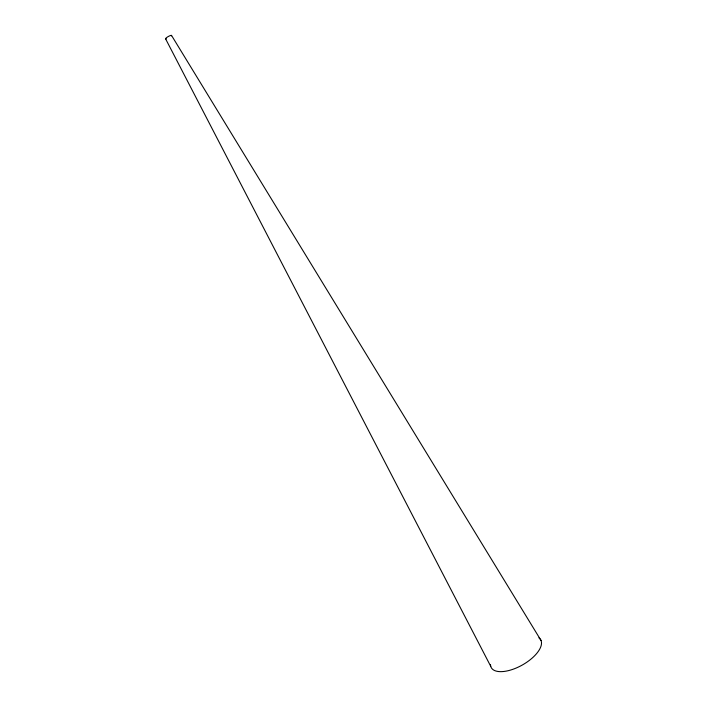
<?xml version="1.0" encoding="UTF-8"?>
<svg xmlns="http://www.w3.org/2000/svg" width="707" height="707" viewBox="0 0 707 707"><rect width="100%" height="100%" fill="white"/><g stroke="black" fill="none" stroke-linecap="round" stroke-linejoin="round"><path stroke-width="1.06" d="M171.509 35.403L541.049 640.515M165.606 38.867L490.738 666.339M166.295 38.85A3.438 0.672 -29.4 0 1 166.207 37.913A3.438 0.672 -29.4 0 1 170.016 35.686A3.438 0.672 -29.4 0 1 171.403 35.854M538.937 637.855A28.368 12.912 -29.4 0 1 521.846 665.278A28.368 12.912 -29.4 0 1 490.49 664.571"/></g></svg>
